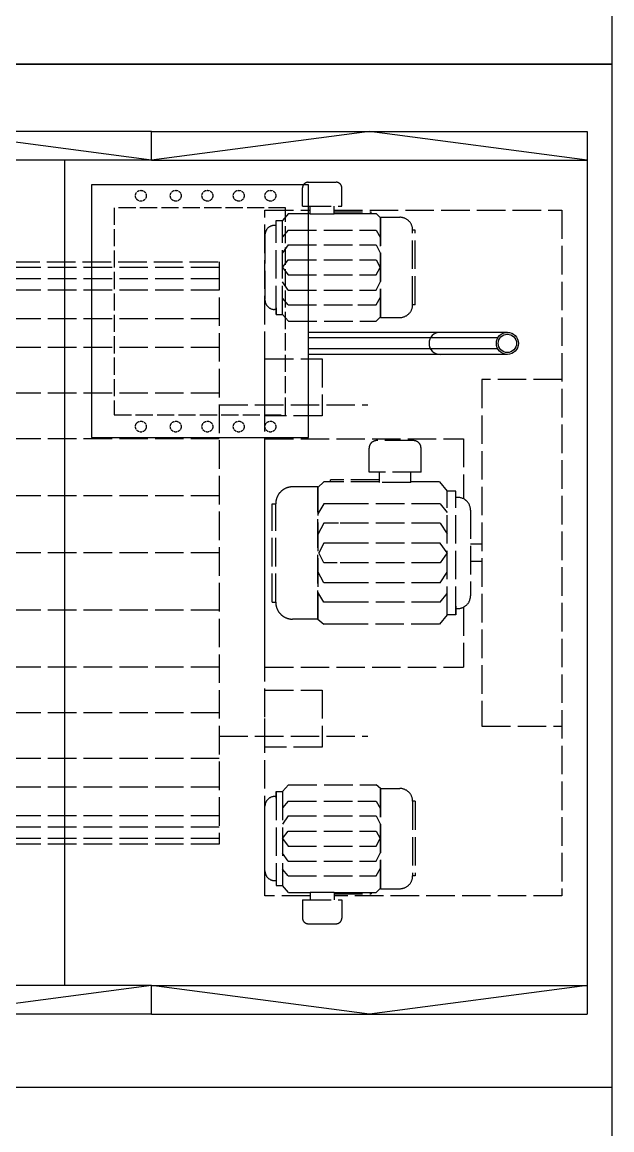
# Model space of a CAD drawing. Header units: millimetres. Extents: x 8553 to 64453, y 11523 to 72084.
# Drawn here: x 55314 to 56553, y 19369 to 21697 of the extents above; entities that cross this region are included whole.
import ezdxf

# ---------------------------------------------------------------- set-up
doc = ezdxf.new("R2010")
doc.units = ezdxf.units.MM
doc.linetypes.add('ACAD_ISO02W100', pattern=[15, 12, -3])
for name, color, linetype in [('green', 122, 'Continuous'), ('grey', 254, 'Continuous'), ('wall', 250, 'Continuous')]:
    doc.layers.add(name, color=color, linetype=linetype)

msp = doc.modelspace()

# ---------------------------------------------------------------- linework, layer by layer
at = {"layer": 'green'}
for points in [[(54553.433, 23758.251), (56553.433, 23758.251), (56553.433, 21608.251), (54553.433, 21608.251)], [(54553.433, 21608.251), (56553.433, 21608.251), (56553.433, 19458.251), (54553.433, 19458.251)]]:
    msp.add_lwpolyline(points, close=True, dxfattribs=at)
at = {"layer": 'grey'}
for p, q in [((55586.205, 21466.6), (54670.605, 21466.6)), ((55586.205, 21406.6), (55128.405, 21466.6)), ((55586.205, 21406.6), (55586.205, 21466.6)), ((55586.205, 21466.6), (56501.805, 21466.6)), ((56044.005, 21466.6), (55586.205, 21406.6)), ((56501.805, 21406.6), (56044.005, 21466.6)), ((56501.805, 21466.6), (56501.805, 19612.6)), ((55586.205, 21406.6), (54670.605, 21406.6)), ((55403.439, 21406.6), (55403.439, 19672.6)), ((55586.205, 21406.6), (56501.805, 21406.6)), ((56333.953, 21044.769), (55915.935, 21044.769)), ((56313.999, 21033.249), (55915.935, 21033.249)), ((56313.999, 21010.209), (55915.935, 21010.209)), ((56333.953, 20998.689), (55915.935, 20998.689)), ((55586.205, 19672.6), (54670.605, 19672.6)), ((55586.205, 19672.6), (55128.405, 19612.6)), ((55586.205, 19612.6), (55586.205, 19672.6)), ((55586.205, 19672.6), (56501.805, 19672.6)), ((56044.005, 19612.6), (55586.205, 19672.6)), ((56501.805, 19672.6), (56044.005, 19612.6)), ((55586.205, 19612.6), (54670.605, 19612.6)), ((55586.205, 19612.6), (56501.805, 19612.6))]:
    msp.add_line(p, q, dxfattribs=at)
at = {"layer": 'grey', "linetype": 'ACAD_ISO02W100', "ltscale": 5}
for p, q in [((55903.411, 21309.781, 0.001), (55903.411, 21348.269, 0.001)), ((55915.411, 21360.269, 0.001), (55974.071, 21360.269, 0.001)), ((55986.071, 21309.781, 0.001), (55986.071, 21348.269, 0.001)), ((55824.559, 19861.394), (55824.559, 21301.394)), ((55824.559, 21301.394), (55919.785, 21301.394)), ((55873.834, 21294.456), (55861.684, 21280.02)), ((55873.834, 21294.456), (55919.785, 21294.456)), ((55903.411, 21309.781, 0.001), (55986.071, 21309.781, 0.001)), ((55919.785, 21293.724, 0.001), (55919.785, 21309.781, 0.001)), ((55919.785, 21293.724), (55969.697, 21293.724)), ((55969.697, 21293.724, 0.001), (55969.697, 21309.781, 0.001)), ((55969.697, 21301.394), (56448.559, 21301.394)), ((55969.697, 21297.794), (56047.759, 21297.794)), ((55969.697, 21294.456), (56058.339, 21294.456)), ((56026.967, 21294.456), (56058.339, 21294.456)), ((56047.759, 21294.456), (56047.759, 21297.794)), ((56067.558, 21285.397), (56058.339, 21294.456)), ((56067.558, 21285.397), (56058.339, 21294.456)), ((56448.559, 21301.394), (56448.559, 19861.394)), ((55848.184, 21082.767), (55848.184, 21280.02)), ((55848.184, 21280.02), (55856.284, 21280.02)), ((55856.284, 21280.02), (55861.684, 21280.02)), ((55861.684, 21082.767), (55861.684, 21280.02)), ((56067.558, 21286.717), (56067.558, 21076.071)), ((56067.558, 21286.717), (56107.759, 21286.717)), ((56067.558, 21076.071), (56067.558, 21286.717)), ((55824.559, 21249.473), (55824.559, 21113.315)), ((55873.159, 21259.717), (55861.684, 21245.798)), ((55873.159, 21259.717), (56058.339, 21259.717)), ((56026.791, 21259.717), (56058.339, 21259.717)), ((56058.339, 21259.717), (56067.558, 21243.687)), ((56058.339, 21259.717), (56067.558, 21243.687)), ((56134.759, 21103.071), (56134.759, 21259.717)), ((56140.159, 21259.717), (56134.759, 21259.717)), ((56140.159, 21103.071), (56140.159, 21259.717)), ((55873.159, 21229.021), (55861.684, 21211.769)), ((55873.159, 21229.021), (56058.339, 21229.021)), ((56034.557, 21229.021), (56058.339, 21229.021)), ((56058.339, 21229.021), (56067.558, 21210.83)), ((56058.339, 21229.021), (56067.558, 21210.83)), ((55728.559, 21181.394), (54766.279, 21181.394)), ((55861.684, 21181.394), (55873.159, 21197.179)), ((55861.684, 21181.394), (55873.159, 21165.609)), ((55873.159, 21197.179), (56058.339, 21197.179)), ((56026.033, 21197.179), (56058.339, 21197.179)), ((56058.339, 21197.179), (56066.344, 21181.394)), ((56058.339, 21197.179), (56066.344, 21181.394)), ((56058.339, 21165.609), (56066.344, 21181.394)), ((56058.339, 21165.609), (56066.344, 21181.394)), ((55728.559, 21157.394), (54766.279, 21157.394)), ((55873.159, 21165.609), (56058.339, 21165.609)), ((56037.03, 21165.609), (56058.339, 21165.609)), ((55728.559, 21133.394), (54766.279, 21133.394)), ((55873.159, 21133.767), (55861.684, 21151.019)), ((55873.159, 21133.767), (56058.339, 21133.767)), ((56026.975, 21133.767), (56058.339, 21133.767)), ((56058.339, 21133.767), (56067.558, 21151.958)), ((56058.339, 21133.767), (56067.558, 21151.958)), ((55873.159, 21103.071), (55861.684, 21116.99)), ((56058.339, 21103.071), (56067.558, 21119.101)), ((56058.339, 21103.071), (56067.558, 21119.101)), ((56058.339, 21103.071), (56067.558, 21119.101)), ((55848.184, 21093.065), (55844.809, 21093.065)), ((55848.184, 21096.74), (55848.184, 21082.767)), ((55873.159, 21103.071), (56058.339, 21103.071)), ((56020.021, 21103.071), (56058.339, 21103.071)), ((56033.241, 21103.071), (56058.339, 21103.071)), ((56140.159, 21103.071), (56134.759, 21103.071)), ((55728.559, 21073.394), (54766.279, 21073.394)), ((55848.184, 21082.767), (55856.284, 21082.767)), ((55856.284, 21082.767), (55861.684, 21082.767)), ((55856.284, 21082.767), (55861.684, 21082.767)), ((55861.684, 21082.767), (55873.834, 21068.331)), ((55873.834, 21068.331), (56058.339, 21068.331)), ((56027.419, 21068.331), (56058.339, 21068.331)), ((56067.558, 21077.391), (56058.339, 21068.331)), ((56067.558, 21076.071), (56107.759, 21076.071)), ((55728.559, 21013.394), (54766.279, 21013.394)), ((55824.559, 20869.394), (55824.559, 20989.394)), ((55824.559, 20989.394), (55944.559, 20989.394)), ((55824.559, 20869.394), (55824.559, 20989.394)), ((55824.559, 20989.394), (55944.559, 20989.394)), ((55944.559, 20989.394), (55944.559, 20869.394)), ((55944.559, 20989.394), (55944.559, 20869.394)), ((56448.559, 20945.557), (56280.559, 20945.557)), ((56280.559, 20945.557), (56280.559, 20217.231)), ((55728.559, 20917.394), (54766.279, 20917.394)), ((55728.559, 20892.811), (56040.559, 20892.811)), ((55728.559, 20892.811), (56040.559, 20892.811)), ((55944.559, 20869.394), (55824.559, 20869.394)), ((55944.559, 20869.394), (55824.559, 20869.394)), ((55728.559, 20821.394), (54766.279, 20821.394)), ((55824.559, 20339.594), (55824.559, 20823.194)), ((55824.559, 20339.594), (55824.559, 20823.194)), ((55824.559, 20821.394), (56241.421, 20821.394)), ((55824.559, 20821.394), (56241.421, 20821.394)), ((56136.634, 20817.509, 0.001), (56059.203, 20817.509, 0.001)), ((56241.421, 20821.394), (56241.421, 20695.344)), ((56043.363, 20750.865, 0.001), (56043.363, 20801.669, 0.001)), ((56152.474, 20750.865, 0.001), (56152.474, 20801.669, 0.001)), ((55961.935, 20730.636), (55961.935, 20735.042)), ((56064.977, 20735.042), (55961.935, 20735.042)), ((56152.474, 20750.865, 0.001), (56043.363, 20750.865, 0.001)), ((56064.977, 20729.669, 0.001), (56064.977, 20750.865, 0.001)), ((56130.86, 20729.669, 0.001), (56130.86, 20750.865, 0.001)), ((55935.8, 20720.42), (55882.735, 20720.42)), ((55935.8, 20718.678), (55947.969, 20730.636)), ((55935.8, 20718.678), (55947.969, 20730.636)), ((55935.8, 20720.42), (55935.8, 20442.367)), ((55935.8, 20442.367), (55935.8, 20720.42)), ((55989.381, 20730.636), (55947.969, 20730.636)), ((56064.977, 20730.636), (55947.969, 20730.636)), ((56130.86, 20729.669), (56064.977, 20729.669)), ((56191.516, 20730.636), (56130.86, 20730.636)), ((56191.516, 20730.636), (56207.554, 20711.581)), ((55728.559, 20701.394), (54766.279, 20701.394)), ((56207.554, 20451.207), (56207.554, 20711.581)), ((56214.682, 20711.581), (56207.554, 20711.581)), ((56225.374, 20711.581), (56214.682, 20711.581)), ((56225.374, 20451.207), (56225.374, 20711.581)), ((55839.967, 20478.007), (55839.967, 20684.78)), ((55839.967, 20684.78), (55847.095, 20684.78)), ((55847.095, 20478.007), (55847.095, 20684.78)), ((55947.969, 20684.78), (55935.8, 20663.62)), ((55947.969, 20684.78), (55935.8, 20663.62)), ((55989.612, 20684.78), (55947.969, 20684.78)), ((56192.407, 20684.78), (55947.969, 20684.78)), ((56192.407, 20684.78), (56207.554, 20666.407)), ((56256.559, 20671.258), (56256.559, 20491.529)), ((55947.969, 20644.262), (55935.8, 20620.25)), ((55947.969, 20644.262), (55935.8, 20620.25)), ((55979.362, 20644.262), (55947.969, 20644.262)), ((56192.407, 20644.262), (55947.969, 20644.262)), ((56192.407, 20644.262), (56207.554, 20621.489)), ((55947.969, 20602.23), (55937.402, 20581.394)), ((55947.969, 20602.23), (55937.402, 20581.394)), ((55990.613, 20602.23), (55947.969, 20602.23)), ((56192.407, 20602.23), (55947.969, 20602.23)), ((56207.554, 20581.394), (56192.407, 20602.23)), ((56280.559, 20599.797), (56256.559, 20599.797)), ((55728.559, 20581.394), (54766.279, 20581.394)), ((55947.969, 20560.558), (55937.402, 20581.394)), ((55947.969, 20560.558), (55937.402, 20581.394)), ((56207.554, 20581.394), (56192.407, 20560.558)), ((55976.097, 20560.558), (55947.969, 20560.558)), ((56192.407, 20560.558), (55947.969, 20560.558)), ((56280.559, 20563.797), (56256.559, 20563.797)), ((55947.969, 20518.526), (55935.8, 20542.538)), ((55947.969, 20518.526), (55935.8, 20542.538)), ((56192.407, 20518.526), (56207.554, 20541.299)), ((55989.37, 20518.526), (55947.969, 20518.526)), ((56192.407, 20518.526), (55947.969, 20518.526)), ((55947.969, 20478.007), (55935.8, 20499.167)), ((55947.969, 20478.007), (55935.8, 20499.167)), ((55947.969, 20478.007), (55935.8, 20499.167)), ((56192.407, 20478.007), (56207.554, 20496.38)), ((55728.559, 20461.394), (54766.279, 20461.394)), ((55839.967, 20478.007), (55847.095, 20478.007)), ((55981.099, 20478.007), (55947.969, 20478.007)), ((56192.407, 20478.007), (55947.969, 20478.007)), ((55998.549, 20478.007), (55947.969, 20478.007)), ((56225.374, 20469.65), (56225.374, 20451.207)), ((56225.374, 20464.799), (56229.829, 20464.799)), ((56241.421, 20467.444), (56241.421, 20341.394)), ((55935.8, 20442.367), (55882.735, 20442.367)), ((55935.8, 20442.367), (55947.969, 20432.151)), ((56207.554, 20451.207), (56191.516, 20432.151)), ((56214.682, 20451.207), (56207.554, 20451.207)), ((56214.682, 20451.207), (56207.554, 20451.207)), ((56225.374, 20451.207), (56214.682, 20451.207)), ((55988.783, 20432.151), (55947.969, 20432.151)), ((56191.516, 20432.151), (55947.969, 20432.151)), ((55728.559, 20341.394), (54766.279, 20341.394)), ((55824.559, 20341.394), (56241.421, 20341.394)), ((55824.559, 20341.394), (56241.421, 20341.394)), ((55824.559, 20173.394), (55824.559, 20293.394)), ((55824.559, 20293.394), (55944.559, 20293.394)), ((55824.559, 20173.394), (55824.559, 20293.394)), ((55824.559, 20293.394), (55944.559, 20293.394)), ((55944.559, 20293.394), (55944.559, 20173.394)), ((55944.559, 20293.394), (55944.559, 20173.394)), ((55728.559, 20245.394), (54766.279, 20245.394)), ((56280.559, 20217.231), (56448.559, 20217.231)), ((55728.559, 20196.811), (56040.559, 20196.811)), ((55728.559, 20196.811), (56040.559, 20196.811)), ((55944.559, 20173.394), (55824.559, 20173.394)), ((55944.559, 20173.394), (55824.559, 20173.394)), ((55728.559, 20149.394), (54766.279, 20149.394)), ((55728.559, 20089.394), (54766.279, 20089.394)), ((55861.684, 20080.02), (55873.834, 20094.456)), ((55873.834, 20094.456), (56058.339, 20094.456)), ((56027.419, 20094.456), (56058.339, 20094.456)), ((56067.558, 20086.717), (56058.339, 20094.456)), ((56067.558, 19876.071), (56067.558, 20086.717)), ((56067.558, 20086.717), (56107.759, 20086.717)), ((56067.558, 20086.717), (56067.558, 19876.071)), ((55848.184, 20069.723), (55844.809, 20069.723)), ((55848.184, 20080.02), (55848.184, 19882.767)), ((55848.184, 20080.02), (55856.284, 20080.02)), ((55848.184, 20066.048), (55848.184, 20080.02)), ((55856.284, 20080.02), (55861.684, 20080.02)), ((55856.284, 20080.02), (55861.684, 20080.02)), ((55861.684, 20080.02), (55861.684, 19882.767)), ((55824.559, 19913.315), (55824.559, 20049.473)), ((55873.159, 20059.717), (55861.684, 20045.798)), ((55873.159, 20059.717), (56058.339, 20059.717)), ((56020.021, 20059.717), (56058.339, 20059.717)), ((56033.241, 20059.717), (56058.339, 20059.717)), ((56058.339, 20059.717), (56067.558, 20043.687)), ((56058.339, 20059.717), (56067.558, 20043.687)), ((56058.339, 20059.717), (56067.558, 20043.687)), ((56134.759, 20059.717), (56134.759, 19903.071)), ((56140.159, 20059.717), (56134.759, 20059.717)), ((56140.159, 20059.717), (56140.159, 19903.071)), ((55728.559, 20029.394), (54766.279, 20029.394)), ((55873.159, 20029.021), (55861.684, 20011.769)), ((55873.159, 20029.021), (56058.339, 20029.021)), ((56026.975, 20029.021), (56058.339, 20029.021)), ((56058.339, 20029.021), (56067.558, 20010.83)), ((56058.339, 20029.021), (56067.558, 20010.83)), ((55728.559, 20005.394), (54766.279, 20005.394)), ((55861.684, 19981.394), (55873.159, 19997.179)), ((55873.159, 19997.179), (56058.339, 19997.179)), ((56037.03, 19997.179), (56058.339, 19997.179)), ((56058.339, 19997.179), (56066.344, 19981.394)), ((56058.339, 19997.179), (56066.344, 19981.394)), ((55728.559, 19981.394), (54766.279, 19981.394)), ((55861.684, 19981.394), (55873.159, 19965.609)), ((56058.339, 19965.609), (56066.344, 19981.394)), ((56058.339, 19965.609), (56066.344, 19981.394)), ((55873.159, 19933.767), (55861.684, 19951.019)), ((55873.159, 19965.609), (56058.339, 19965.609)), ((56026.033, 19965.609), (56058.339, 19965.609)), ((56058.339, 19933.767), (56067.558, 19951.958)), ((56058.339, 19933.767), (56067.558, 19951.958)), ((55873.159, 19933.767), (56058.339, 19933.767)), ((56034.557, 19933.767), (56058.339, 19933.767)), ((55873.159, 19903.071), (55861.684, 19916.99)), ((55873.159, 19903.071), (56058.339, 19903.071)), ((56026.791, 19903.071), (56058.339, 19903.071)), ((56058.339, 19903.071), (56067.558, 19919.101)), ((56058.339, 19903.071), (56067.558, 19919.101)), ((56140.159, 19903.071), (56134.759, 19903.071)), ((55848.184, 19882.767), (55856.284, 19882.767)), ((55856.284, 19882.767), (55861.684, 19882.767)), ((55873.834, 19868.331), (55861.684, 19882.767)), ((56067.558, 19877.391), (56058.339, 19868.331)), ((56067.558, 19877.391), (56058.339, 19868.331)), ((56067.558, 19876.071), (56107.759, 19876.071)), ((55919.785, 19861.394), (55824.559, 19861.394)), ((55873.834, 19868.331), (55919.785, 19868.331)), ((55903.411, 19853.007, 0.001), (55986.071, 19853.007, 0.001)), ((55903.411, 19853.007, 0.001), (55903.411, 19814.519, 0.001)), ((55919.785, 19869.064), (55969.697, 19869.064)), ((55919.785, 19869.064, 0.001), (55919.785, 19853.007, 0.001)), ((55969.697, 19869.064, 0.001), (55969.697, 19853.007, 0.001)), ((55969.697, 19868.331), (56058.339, 19868.331)), ((55969.697, 19864.994), (56047.759, 19864.994)), ((56448.559, 19861.394), (55969.697, 19861.394)), ((55986.071, 19853.007, 0.001), (55986.071, 19814.519, 0.001)), ((56026.967, 19868.331), (56058.339, 19868.331)), ((56047.759, 19868.331), (56047.759, 19864.994)), ((55915.411, 19802.519, 0.001), (55974.071, 19802.519, 0.001))]:
    msp.add_line(p, q, dxfattribs=at)
at = {"layer": 'grey'}
msp.add_lwpolyline([(55459.746, 21354.849), (55459.746, 20823.977), (55915.935, 20823.977), (55915.935, 21354.849)], close=True, dxfattribs=at)
at = {"layer": 'grey', "linetype": 'ACAD_ISO02W100', "ltscale": 3}
msp.add_lwpolyline([(55507.746, 21306.849), (55507.746, 20871.977), (55867.935, 20871.977), (55867.935, 21306.849)], close=True, dxfattribs=at)
at = {"layer": 'grey', "linetype": 'ACAD_ISO02W100', "ltscale": 5}
msp.add_lwpolyline([(55728.559, 21193.394), (55728.559, 19969.394), (54766.279, 19969.394), (54766.279, 21193.394)], close=True, dxfattribs=at)
at = {"layer": 'grey', "linetype": 'ACAD_ISO02W100', "ltscale": 0.5}
for centre in [(55563.766, 21331.938), (55637.029, 21331.938), (55703.563, 21331.938), (55769.35, 21331.938), (55835.884, 21331.938), (55563.766, 20846.888), (55637.029, 20846.888), (55703.563, 20846.888), (55769.35, 20846.888), (55835.884, 20846.888)]:
    msp.add_circle(centre, 11.382, dxfattribs=at)
at = {"layer": 'grey'}
for radius in [23.04, 19.2]:
    msp.add_circle((56333.953, 21021.729), radius, dxfattribs=at)
at = {"layer": 'grey', "linetype": 'ACAD_ISO02W100', "ltscale": 5}
for centre, radius, start, end in [((55915.411, 21348.269, 0.001), 12, 90, 180), ((55974.071, 21348.269, 0.001), 12, 0, 90), ((56107.759, 21259.717), 27, 0, 90), ((55844.809, 21249.473), 20.25, 80.405646, 180), ((55844.809, 21113.315), 20.25, 180, 270), ((56107.759, 21103.071), 27, 270, 0), ((56059.203, 20801.669, 0.001), 15.84, 90, 180), ((56136.634, 20801.669, 0.001), 15.84, 0, 90), ((55882.735, 20684.78), 35.64, 90, 180), ((56229.829, 20671.258), 26.73, 0, 99.594354), ((56229.829, 20491.529), 26.73, 270, 0), ((55882.735, 20478.007), 35.64, 180, 270), ((56107.759, 20059.717), 27, 0, 90), ((55844.809, 20049.473), 20.25, 90, 180), ((55844.809, 19913.315), 20.25, 180, 279.594354), ((56107.759, 19903.071), 27, 270, 0), ((55915.411, 19814.519, 0.001), 12, 180, 270), ((55974.071, 19814.519, 0.001), 12, 270, 0)]:
    msp.add_arc(centre, radius, start, end, dxfattribs=at)
at = {"layer": 'grey'}
msp.add_arc((56192.455, 21021.729), 23.04, 90, 270, dxfattribs=at)
at = {"layer": 'wall'}
msp.add_line((56553.433, 28122.963), (56553.433, 12522.963), dxfattribs=at)

doc.saveas('drawing.dxf')
